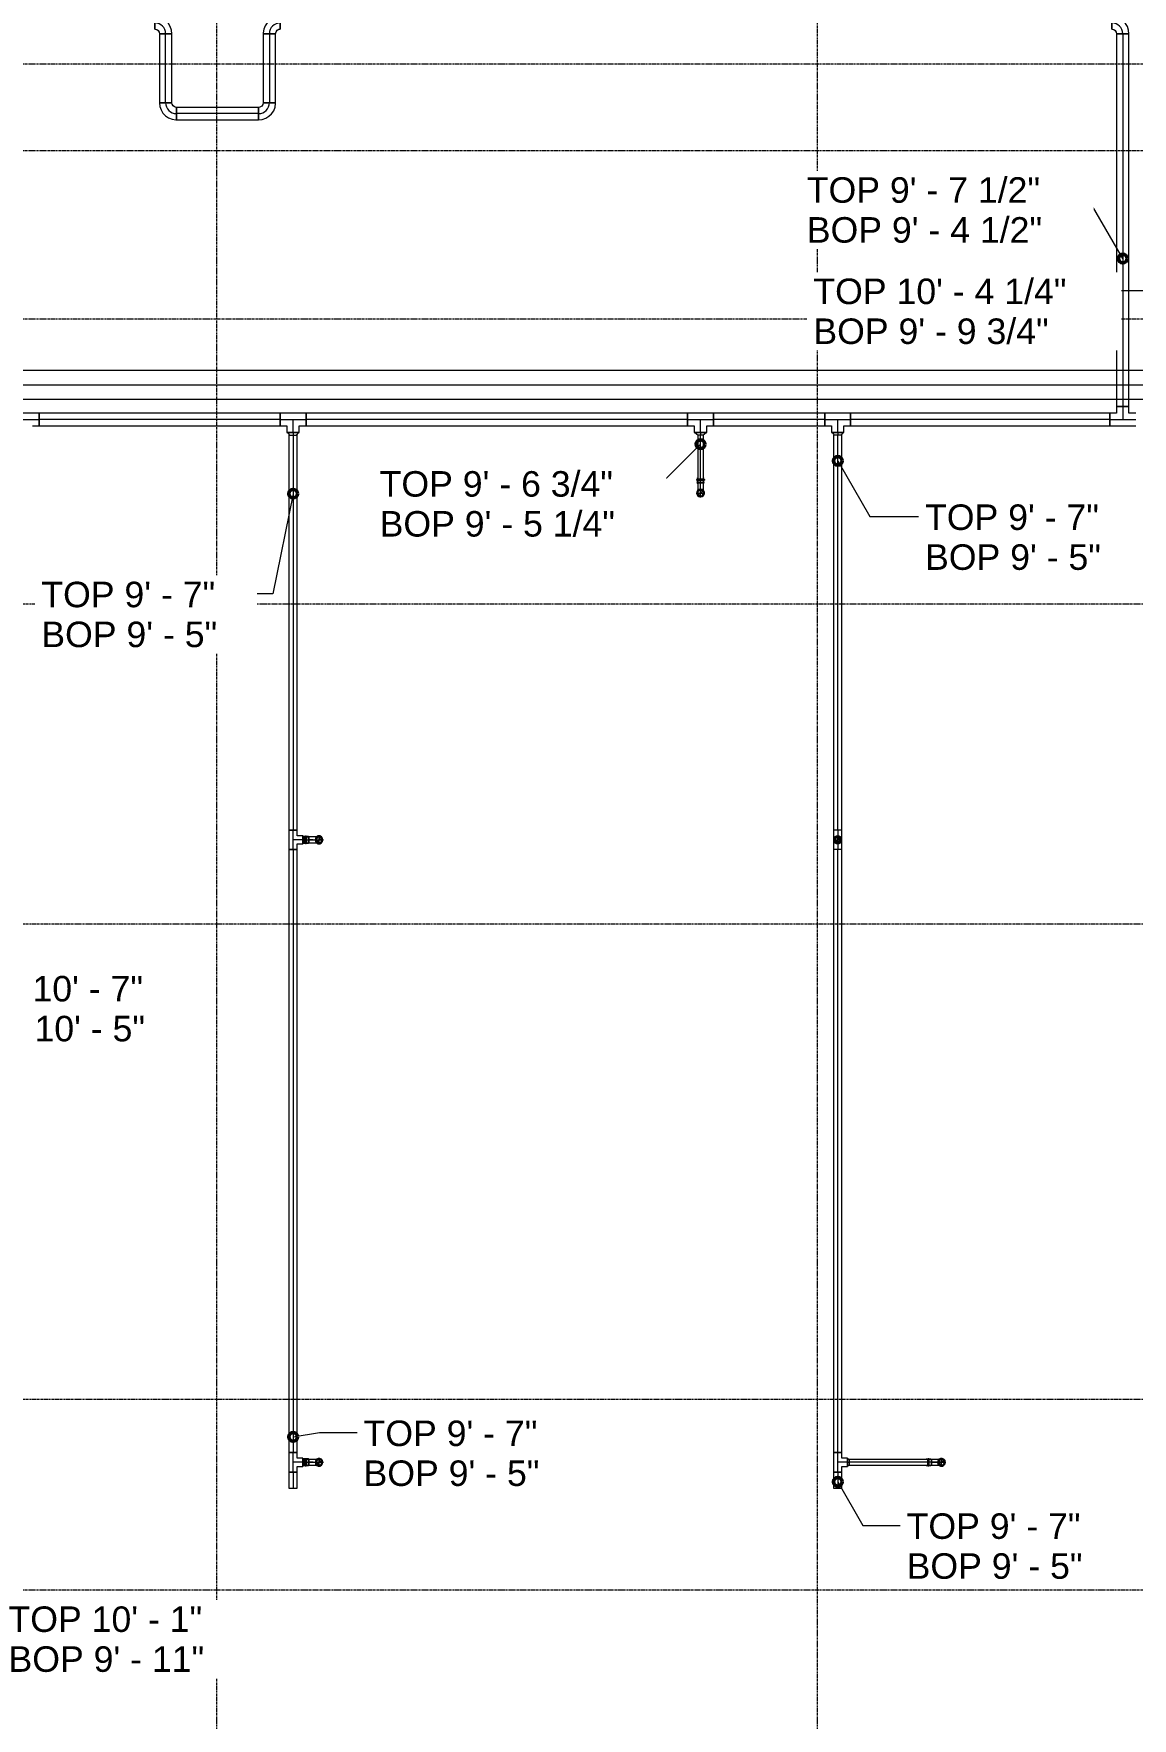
# Model space of a CAD drawing. Header units: inches. Extents: x -3679 to 241, y -496 to 1784.
# Drawn here: x -2622.3 to -2368.1, y 15.3 to 405 of the extents above; entities that cross this region are included whole.
import ezdxf

# ---------------------------------------------------------------- set-up
doc = ezdxf.new("R2010")
doc.units = ezdxf.units.IN
doc.header["$MEASUREMENT"] = 0
doc.linetypes.add('Grid Line', pattern=[0.875, 0.5, -0.125, 0.125, -0.125])
for name, color, linetype, lineweight in [('G-ANNO-DIMS', 111, 'Continuous', 9), ('P-PIPE', 3, 'Continuous', 9), ('P-PIPE-CNTR', 3, 'Continuous', 9), ('S-GRID', 1, 'Continuous', 9)]:
    doc.layers.add(name, color=color, linetype=linetype, lineweight=lineweight)
doc.styles.add('Arial_1', font='arial.ttf', dxfattribs={"height": 5.901198})

# ---------------------------------------------------------------- blocks, each defined once
blk = doc.blocks.new('Victaulic-VicPress316-Elbow 90-45deg Style P568_P571 - Standard-523083-MAIN LEVEL')
at = {"layer": 'P-PIPE'}
for p, q in [((-436.17, 302.52), (-436.17, 302.18)), ((-436.17, 301.89), (-436.17, 301.44)), ((-436.06, 302.52), (-436.06, 301.22)), ((-436.06, 301.33), (-436.06, 300.39)), ((-436.06, 301.33), (-435.41, 301.33)), ((-435.41, 301.33), (-436.06, 301.33)), ((-435.41, 302.52), (-435.41, 302.52)), ((-435.41, 302.52), (-435.41, 302.52)), ((-435.41, 302.52), (-435.41, 302.52)), ((-435.41, 302.52), (-435.41, 302.52)), ((-435.41, 302.18), (-435.41, 302.18)), ((-435.41, 302.18), (-435.41, 302.18)), ((-435.41, 301.89), (-435.41, 301.89)), ((-435.41, 301.89), (-435.41, 301.89)), ((-435.41, 301.33), (-434.75, 301.33)), ((-434.75, 301.33), (-435.41, 301.33)), ((-435.41, 300.39), (-435.41, 301.33)), ((-435.41, 301.22), (-435.41, 301.22)), ((-435.41, 301.22), (-435.41, 301.22)), ((-435.41, 299), (-435.41, 300.39)), ((-434.75, 301.22), (-434.75, 302.52)), ((-434.75, 300.39), (-434.75, 301.33)), ((-434.64, 302.18), (-434.64, 302.52)), ((-434.64, 301.44), (-434.64, 301.89)), ((-435.41, 299), (-435.41, 299))]:
    blk.add_line(p, q, dxfattribs=at)
at = {"layer": 'P-PIPE', "flags": 128}
for points in [[(-436.17, 301.89), (-436.29, 301.96), (-436.3, 302.1), (-436.19, 302.18), (-436.17, 302.18)], [(-436.17, 302.18), (-436.08, 302.18), (-435.83, 302.18), (-435.47, 302.18), (-435.41, 302.18)], [(-435.41, 302.18), (-435.77, 302.18), (-436.05, 302.18), (-436.17, 302.18), (-436.17, 302.18)], [(-436.17, 301.89), (-436.08, 301.89), (-435.83, 301.89), (-435.47, 301.89), (-435.41, 301.89)], [(-435.41, 301.89), (-435.77, 301.89), (-436.05, 301.89), (-436.17, 301.89), (-436.17, 301.89)], [(-436.06, 301.22), (-436.17, 301.41), (-436.17, 301.44)], [(-436.06, 300.39), (-436.06, 299.89), (-436.06, 299.46), (-436.06, 299.15), (-436.06, 299.01), (-436.06, 299)], [(-434.64, 302.18), (-434.73, 302.18), (-434.98, 302.18), (-435.34, 302.18), (-435.41, 302.18)], [(-435.41, 302.18), (-435.04, 302.18), (-434.76, 302.18), (-434.64, 302.18), (-434.64, 302.18)], [(-434.64, 301.89), (-434.73, 301.89), (-434.98, 301.89), (-435.34, 301.89), (-435.41, 301.89)], [(-435.41, 301.89), (-435.04, 301.89), (-434.76, 301.89), (-434.64, 301.89), (-434.64, 301.89)], [(-434.64, 301.44), (-434.73, 301.24), (-434.75, 301.22)], [(-434.75, 299), (-434.75, 299.09), (-434.75, 299.36), (-434.75, 299.76), (-434.75, 300.25), (-434.75, 300.39)], [(-434.64, 302.18), (-434.52, 302.11), (-434.51, 301.98), (-434.62, 301.89), (-434.64, 301.89)], [(-435.41, 299.91), (-435.8, 299.82), (-436.12, 299.56), (-436.3, 299.19), (-436.29, 298.78), (-436.1, 298.42), (-435.78, 298.17), (-435.41, 298.09)], [(-435.41, 299.77), (-435.77, 299.67), (-436.05, 299.42), (-436.17, 299.07), (-436.11, 298.7), (-435.88, 298.4), (-435.54, 298.25), (-435.41, 298.23)], [(-435.41, 298.09), (-435.01, 298.18), (-434.69, 298.44), (-434.51, 298.81), (-434.52, 299.22), (-434.71, 299.58), (-435.03, 299.83), (-435.41, 299.91)], [(-435.41, 298.23), (-435.04, 298.33), (-434.76, 298.58), (-434.64, 298.93), (-434.7, 299.3), (-434.93, 299.6), (-435.27, 299.75), (-435.41, 299.77)]]:
    blk.add_lwpolyline(points, dxfattribs=at)
at = {"layer": 'P-PIPE'}
for radius, start, end in [(0.767, 90, 270), (0.767, 90, 270), (0.767, 90, 270), (0.657, 90, 270), (0.657, 90, 270), (0.657, 90, 180), (0.657, 180, 270), (0.767, 270, 90), (0.767, 270, 90), (0.767, 270, 90), (0.658, 270, 90), (0.658, 270, 90), (0.658, 0, 90), (0.658, 270, 0)]:
    blk.add_arc((-435.41, 299), radius, start, end, dxfattribs=at)
blk = doc.blocks.new('Elbow - Welded - Generic - Standard-V8-MAIN LEVEL')
at = {"layer": 'P-PIPE'}
for p, q in [((-2.52, -1.44), (-2.52, 1.44)), ((-2.52, 1.44), (-2.52, -1.44)), ((1.44, 2.52), (-1.44, 2.52)), ((-1.44, 2.52), (1.44, 2.52))]:
    blk.add_line(p, q, dxfattribs=at)
at = {"layer": 'P-PIPE', "flags": 128}
for points in [[(-1.44, 2.52), (-1.53, 2.08), (-1.79, 1.72), (-2.18, 1.49), (-2.52, 1.44)], [(-2.52, -1.44), (-1.67, -1.34), (-0.85, -1.07), (-0.12, -0.62), (0.51, -0.03), (0.99, 0.68), (1.3, 1.48), (1.43, 2.33), (1.44, 2.52)]]:
    blk.add_lwpolyline(points, dxfattribs=at)
blk = doc.blocks.new('Victaulic-VicPress316-Elbow 90-45deg Style P568_P571 - Standard-V5-MAIN LEVEL')
at = {"layer": 'P-PIPE'}
for p, q in [((-559.33, 302.52), (-559.33, 302.18)), ((-559.33, 301.89), (-559.33, 301.44)), ((-559.22, 302.52), (-559.22, 301.22)), ((-559.22, 301.33), (-559.22, 300.39)), ((-558.56, 301.33), (-559.22, 301.33)), ((-559.22, 301.33), (-558.56, 301.33)), ((-558.56, 302.52), (-558.56, 302.52)), ((-558.56, 302.52), (-558.56, 302.52)), ((-558.56, 302.52), (-558.56, 302.52)), ((-558.56, 302.52), (-558.56, 302.52)), ((-558.56, 302.18), (-558.56, 302.18)), ((-558.56, 302.18), (-558.56, 302.18)), ((-558.56, 301.89), (-558.56, 301.89)), ((-558.56, 301.89), (-558.56, 301.89)), ((-557.9, 301.33), (-558.56, 301.33)), ((-558.56, 301.33), (-557.9, 301.33)), ((-558.56, 300.39), (-558.56, 301.33)), ((-558.56, 301.22), (-558.56, 301.22)), ((-558.56, 301.22), (-558.56, 301.22)), ((-558.56, 300.39), (-558.56, 299)), ((-557.9, 301.22), (-557.9, 302.52)), ((-557.9, 300.39), (-557.9, 301.33)), ((-557.79, 302.18), (-557.79, 302.52)), ((-557.79, 301.44), (-557.79, 301.89)), ((-558.56, 299), (-558.56, 299))]:
    blk.add_line(p, q, dxfattribs=at)
at = {"layer": 'P-PIPE', "flags": 128}
for points in [[(-559.33, 301.89), (-559.45, 301.96), (-559.46, 302.1), (-559.35, 302.18), (-559.33, 302.18)], [(-559.33, 302.18), (-559.23, 302.18), (-558.98, 302.18), (-558.63, 302.18), (-558.56, 302.18)], [(-558.56, 302.18), (-558.92, 302.18), (-559.2, 302.18), (-559.32, 302.18), (-559.33, 302.18)], [(-559.33, 301.89), (-559.23, 301.89), (-558.98, 301.89), (-558.63, 301.89), (-558.56, 301.89)], [(-558.56, 301.89), (-558.92, 301.89), (-559.2, 301.89), (-559.32, 301.89), (-559.33, 301.89)], [(-559.22, 301.22), (-559.33, 301.41), (-559.33, 301.44)], [(-559.22, 300.39), (-559.22, 299.89), (-559.22, 299.46), (-559.22, 299.15), (-559.22, 299.01), (-559.22, 299)], [(-557.79, 302.18), (-557.89, 302.18), (-558.14, 302.18), (-558.49, 302.18), (-558.56, 302.18)], [(-558.56, 302.18), (-558.2, 302.18), (-557.92, 302.18), (-557.8, 302.18), (-557.79, 302.18)], [(-557.79, 301.89), (-557.89, 301.89), (-558.14, 301.89), (-558.49, 301.89), (-558.56, 301.89)], [(-558.56, 301.89), (-558.2, 301.89), (-557.92, 301.89), (-557.8, 301.89), (-557.79, 301.89)], [(-557.79, 301.44), (-557.88, 301.24), (-557.9, 301.22)], [(-557.9, 299), (-557.9, 299.09), (-557.9, 299.36), (-557.9, 299.76), (-557.9, 300.25), (-557.9, 300.39)], [(-557.79, 302.18), (-557.67, 302.11), (-557.66, 301.98), (-557.77, 301.89), (-557.79, 301.89)], [(-558.56, 299.91), (-558.96, 299.82), (-559.28, 299.56), (-559.45, 299.19), (-559.45, 298.78), (-559.26, 298.42), (-558.93, 298.17), (-558.56, 298.09)], [(-558.56, 299.77), (-558.92, 299.67), (-559.2, 299.42), (-559.32, 299.07), (-559.26, 298.7), (-559.04, 298.4), (-558.69, 298.25), (-558.56, 298.23)], [(-558.56, 298.09), (-558.16, 298.18), (-557.84, 298.44), (-557.67, 298.81), (-557.67, 299.22), (-557.86, 299.58), (-558.19, 299.83), (-558.56, 299.91)], [(-558.56, 298.23), (-558.2, 298.33), (-557.92, 298.58), (-557.8, 298.93), (-557.86, 299.3), (-558.08, 299.6), (-558.43, 299.75), (-558.56, 299.77)]]:
    blk.add_lwpolyline(points, dxfattribs=at)
at = {"layer": 'P-PIPE'}
for radius, start, end in [(0.767, 90, 270), (0.767, 90, 270), (0.767, 90, 270), (0.658, 90, 270), (0.658, 90, 270), (0.658, 90, 180), (0.658, 180, 270), (0.767, 270, 90), (0.767, 270, 90), (0.767, 270, 90), (0.658, 270, 90), (0.658, 270, 90), (0.658, 0, 90), (0.658, 270, 0)]:
    blk.add_arc((-558.56, 299), radius, start, end, dxfattribs=at)
blk = doc.blocks.new('Transition - Generic - Plumbing-CW-1022941-MAIN LEVEL')
at = {"layer": 'P-PIPE'}
for radius, start, end in [(0.8125, 90, 270), (0.5625, 90, 270), (0.8125, 270, 90), (0.5625, 270, 90)]:
    blk.add_arc((-1197, 38.637308), radius, start, end, dxfattribs=at)

msp = doc.modelspace()

# ---------------------------------------------------------------- linework, layer by layer
at = {"layer": 'G-ANNO-DIMS'}
for p, q in [((-2379.57, 368.97), (-2387.86, 368.97)), ((-2370.32, 352.95), (-2379.57, 368.97)), ((-2347.3, 345.54), (-2382.26, 345.54)), ((-2468, 310), (-2477.01, 300.99)), ((-2436.26, 306.17), (-2428.83, 293.29)), ((-2477.01, 300.99), (-2486.68, 300.99)), ((-2562.26, 298.58), (-2566.91, 275.41)), ((-2428.83, 293.29), (-2417.56, 293.29)), ((-2566.91, 275.41), (-2578.63, 275.41)), ((-2562.26, 80.36), (-2556.16, 81.36)), ((-2556.16, 81.36), (-2547.46, 81.36)), ((-2436.26, 70), (-2430.42, 59.89)), ((-2430.42, 59.89), (-2421.82, 59.89))]:
    msp.add_line(p, q, dxfattribs=at)
at = {"layer": 'G-ANNO-DIMS', "lineweight": 50}
for centre in [(-2370.32, 352.95), (-2468, 310), (-2436.26, 306.17), (-2562.26, 298.58), (-2562.26, 80.36), (-2436.26, 70)]:
    msp.add_circle(centre, 1, dxfattribs=at)
at = {"layer": 'P-PIPE'}
for p, q in [((-2593.18, 404.98), (-2593.18, 389.02)), ((-2590.31, 404.98), (-2593.18, 404.98)), ((-2590.31, 389.02), (-2590.31, 404.98)), ((-2569.18, 404.98), (-2569.18, 389.02)), ((-2569.18, 404.98), (-2566.31, 404.98)), ((-2566.31, 389.02), (-2566.31, 404.98)), ((-2371.76, 404.98), (-2371.76, 318.73)), ((-2371.76, 404.98), (-2368.89, 404.98)), ((-2368.89, 318.73), (-2368.89, 404.98)), ((-2590.31, 389.02), (-2593.18, 389.02)), ((-2570.26, 387.94), (-2589.23, 387.94)), ((-2589.23, 387.94), (-2589.23, 385.06)), ((-2570.26, 387.94), (-2570.26, 385.06)), ((-2569.18, 389.02), (-2566.31, 389.02)), ((-2589.23, 385.06), (-2570.26, 385.06)), ((-2336.4, 327.06), (-2866.02, 327.06)), ((-2866.02, 320.43), (-2336.4, 320.43)), ((-2621.01, 317.18), (-2626.99, 317.18)), ((-2621.01, 314.31), (-2621.01, 317.18)), ((-2621.01, 317.18), (-2621.01, 314.31)), ((-2565.26, 317.18), (-2621.01, 317.18)), ((-2621.01, 317.18), (-2621.01, 314.31)), ((-2559.27, 317.18), (-2565.26, 317.18)), ((-2565.26, 314.31), (-2565.26, 317.18)), ((-2565.26, 317.18), (-2565.26, 314.31)), ((-2565.26, 317.18), (-2565.26, 314.31)), ((-2559.27, 314.31), (-2559.27, 317.18)), ((-2559.27, 317.18), (-2559.27, 314.31)), ((-2470.99, 317.18), (-2559.27, 317.18)), ((-2559.27, 317.18), (-2559.27, 314.31)), ((-2465.01, 317.18), (-2470.99, 317.18)), ((-2470.99, 314.31), (-2470.99, 317.18)), ((-2470.99, 317.18), (-2470.99, 314.31)), ((-2470.99, 317.18), (-2470.99, 314.31)), ((-2439.26, 317.18), (-2465.01, 317.18)), ((-2465.01, 317.18), (-2465.01, 314.31)), ((-2465.01, 314.31), (-2465.01, 317.18)), ((-2465.01, 317.18), (-2465.01, 314.31)), ((-2439.26, 317.18), (-2439.26, 314.31)), ((-2433.27, 317.18), (-2439.26, 317.18)), ((-2439.26, 314.31), (-2439.26, 317.18)), ((-2439.26, 317.18), (-2439.26, 314.31)), ((-2433.27, 314.31), (-2433.27, 317.18)), ((-2433.27, 317.18), (-2433.27, 314.31)), ((-2373.32, 317.18), (-2433.27, 317.18)), ((-2433.27, 317.18), (-2433.27, 314.31)), ((-2371.76, 317.18), (-2373.32, 317.18)), ((-2373.32, 317.18), (-2373.32, 314.31)), ((-2373.32, 314.31), (-2373.32, 317.18)), ((-2373.32, 317.18), (-2373.32, 314.31)), ((-2371.76, 318.73), (-2368.89, 318.73)), ((-2371.76, 318.73), (-2371.76, 317.18)), ((-2371.76, 318.73), (-2368.89, 318.73)), ((-2368.89, 318.73), (-2371.76, 318.73)), ((-2368.89, 317.18), (-2368.89, 318.73)), ((-2367.33, 317.18), (-2368.89, 317.18)), ((-2622.56, 314.31), (-2621.01, 314.31)), ((-2621.01, 314.31), (-2565.26, 314.31)), ((-2565.26, 314.31), (-2563.7, 314.31)), ((-2563.7, 314.31), (-2563.7, 312.75)), ((-2563.7, 312.75), (-2560.83, 312.75)), ((-2560.83, 312.75), (-2563.7, 312.75)), ((-2563.58, 312.75), (-2563.08, 312.09)), ((-2563.21, 312.09), (-2563.21, 220.74)), ((-2563.21, 312.09), (-2561.31, 312.09)), ((-2561.45, 312.09), (-2560.95, 312.75)), ((-2561.31, 220.74), (-2561.31, 312.09)), ((-2560.83, 314.31), (-2559.27, 314.31)), ((-2560.83, 312.75), (-2560.83, 314.31)), ((-2559.27, 314.31), (-2470.99, 314.31)), ((-2470.99, 314.31), (-2469.44, 314.31)), ((-2469.44, 314.31), (-2469.44, 312.75)), ((-2469.44, 312.75), (-2466.56, 312.75)), ((-2466.56, 312.75), (-2469.44, 312.75)), ((-2469.31, 312.75), (-2468.56, 312.09)), ((-2468.66, 312.09), (-2468.66, 301.05)), ((-2467.34, 312.09), (-2468.66, 312.09)), ((-2467.44, 312.09), (-2466.69, 312.75)), ((-2467.34, 301.05), (-2467.34, 312.09)), ((-2466.56, 314.31), (-2465.01, 314.31)), ((-2466.56, 312.75), (-2466.56, 314.31)), ((-2465.01, 314.31), (-2439.26, 314.31)), ((-2439.26, 314.31), (-2437.7, 314.31)), ((-2437.7, 314.31), (-2437.7, 312.75)), ((-2437.7, 312.75), (-2434.83, 312.75)), ((-2434.83, 312.75), (-2437.7, 312.75)), ((-2437.58, 312.75), (-2437.08, 312.09)), ((-2437.21, 312.09), (-2437.21, 220.74)), ((-2435.31, 312.09), (-2437.21, 312.09)), ((-2435.45, 312.09), (-2434.95, 312.75)), ((-2435.31, 220.74), (-2435.31, 312.09)), ((-2434.83, 314.31), (-2433.27, 314.31)), ((-2434.83, 312.75), (-2434.83, 314.31)), ((-2433.27, 314.31), (-2373.32, 314.31)), ((-2373.32, 314.31), (-2367.33, 314.31)), ((-2467.34, 301.05), (-2468.66, 301.05)), ((-2563.22, 220.74), (-2563.22, 216.25)), ((-2561.31, 220.74), (-2563.22, 220.74)), ((-2563.22, 220.74), (-2561.31, 220.74)), ((-2563.21, 220.74), (-2561.31, 220.74)), ((-2561.31, 219.45), (-2561.31, 220.74)), ((-2560.02, 219.45), (-2561.31, 219.45)), ((-2560.02, 217.55), (-2560.02, 219.45)), ((-2560.02, 219.45), (-2560.02, 217.55)), ((-2559.61, 219.06), (-2560.02, 219.31)), ((-2558.59, 219.15), (-2559.61, 219.15)), ((-2559.61, 217.84), (-2559.61, 219.15)), ((-2558.59, 217.84), (-2558.59, 219.15)), ((-2437.22, 220.74), (-2437.22, 216.25)), ((-2435.31, 220.74), (-2437.21, 220.74)), ((-2435.31, 216.25), (-2435.31, 220.74)), ((-2561.31, 216.25), (-2563.22, 216.25)), ((-2563.22, 216.25), (-2561.31, 216.25)), ((-2563.21, 216.25), (-2563.21, 76.74)), ((-2563.21, 216.25), (-2561.31, 216.25)), ((-2561.31, 216.25), (-2561.31, 217.55)), ((-2561.31, 217.55), (-2560.02, 217.55)), ((-2561.31, 76.74), (-2561.31, 216.25)), ((-2560.02, 217.68), (-2559.61, 217.93)), ((-2559.61, 217.84), (-2558.59, 217.84)), ((-2437.21, 216.25), (-2437.21, 76.74)), ((-2435.31, 216.25), (-2437.21, 216.25)), ((-2435.31, 76.74), (-2435.31, 216.25)), ((-2563.22, 76.74), (-2563.22, 72.25)), ((-2561.31, 76.74), (-2563.22, 76.74)), ((-2563.22, 76.74), (-2561.31, 76.74)), ((-2563.21, 76.74), (-2561.31, 76.74)), ((-2561.31, 75.45), (-2561.31, 76.74)), ((-2560.02, 75.45), (-2561.31, 75.45)), ((-2560.02, 73.55), (-2560.02, 75.45)), ((-2560.02, 75.45), (-2560.02, 73.55)), ((-2559.61, 75.06), (-2560.02, 75.31)), ((-2558.59, 75.15), (-2559.61, 75.15)), ((-2559.61, 73.84), (-2559.61, 75.15)), ((-2558.59, 73.84), (-2558.59, 75.15)), ((-2437.22, 76.74), (-2437.22, 72.25)), ((-2435.31, 76.74), (-2437.22, 76.74)), ((-2437.22, 76.74), (-2435.31, 76.74)), ((-2435.31, 76.74), (-2437.21, 76.74)), ((-2435.31, 75.45), (-2435.31, 76.74)), ((-2434.02, 75.45), (-2435.31, 75.45)), ((-2434.02, 73.55), (-2434.02, 75.45)), ((-2434.02, 75.45), (-2434.02, 73.55)), ((-2433.61, 75.06), (-2434.02, 75.31)), ((-2414.59, 75.15), (-2433.61, 75.15)), ((-2433.61, 75.15), (-2433.61, 73.84)), ((-2414.59, 75.15), (-2414.59, 73.84)), ((-2561.31, 72.25), (-2563.22, 72.25)), ((-2563.22, 72.25), (-2561.31, 72.25)), ((-2563.21, 72.25), (-2563.21, 68.5)), ((-2563.21, 72.25), (-2561.31, 72.25)), ((-2561.31, 72.25), (-2561.31, 73.55)), ((-2561.31, 73.55), (-2560.02, 73.55)), ((-2561.31, 68.5), (-2561.31, 72.25)), ((-2560.02, 73.68), (-2559.61, 73.93)), ((-2559.61, 73.84), (-2558.59, 73.84)), ((-2435.31, 72.25), (-2437.22, 72.25)), ((-2437.22, 72.25), (-2435.31, 72.25)), ((-2437.21, 72.25), (-2437.21, 68.5)), ((-2437.21, 72.25), (-2435.31, 72.25)), ((-2435.31, 72.25), (-2435.31, 73.55)), ((-2435.31, 73.55), (-2434.02, 73.55)), ((-2435.31, 68.5), (-2435.31, 72.25)), ((-2434.02, 73.68), (-2433.61, 73.93)), ((-2433.61, 73.84), (-2414.59, 73.84)), ((-2563.21, 68.5), (-2561.31, 68.5)), ((-2437.21, 68.5), (-2435.31, 68.5))]:
    msp.add_line(p, q, dxfattribs=at)
for centre, radius, start, end in [((-2468, 298.72), 0.657, 0, 180), ((-2468, 298.72), 0.657, 180, 0), ((-2468, 298.39), 0.329, 90, 270), ((-2468, 299.05), 0.329, 270, 90), ((-2556.26, 218.5), 0.657, 0, 180), ((-2556.26, 218.5), 0.657, 180, 0), ((-2556.26, 218.17), 0.329, 90, 270), ((-2556.26, 218.83), 0.329, 270, 90), ((-2436.26, 218.5), 0.951, 90, 270), ((-2436.26, 218.5), 0.657, 0, 180), ((-2436.26, 218.5), 0.657, 180, 0), ((-2436.26, 218.17), 0.329, 90, 270), ((-2436.26, 218.5), 0.951, 270, 90), ((-2436.26, 218.83), 0.329, 270, 90), ((-2556.26, 74.5), 0.657, 0, 180), ((-2556.26, 74.5), 0.657, 180, 0), ((-2556.26, 74.17), 0.329, 90, 270), ((-2556.26, 74.83), 0.329, 270, 90), ((-2412.26, 74.5), 0.657, 0, 180), ((-2412.26, 74.5), 0.657, 180, 0), ((-2412.26, 74.17), 0.329, 90, 270), ((-2412.26, 74.83), 0.329, 270, 90)]:
    msp.add_arc(centre, radius, start, end, dxfattribs=at)
at = {"layer": 'P-PIPE-CNTR'}
for p, q in [((-2591.74, 389.02), (-2591.74, 404.98)), ((-2591.74, 389.02), (-2591.74, 404.98)), ((-2567.74, 404.98), (-2567.74, 389.02)), ((-2567.74, 404.98), (-2567.74, 389.02)), ((-2370.32, 404.98), (-2370.32, 318.73)), ((-2370.32, 404.98), (-2370.32, 318.73)), ((-2570.26, 386.5), (-2589.23, 386.5)), ((-2570.26, 386.5), (-2589.23, 386.5)), ((-2866.02, 323.74), (-2336.4, 323.74)), ((-2866.02, 323.74), (-2336.4, 323.74)), ((-2626.99, 315.74), (-2621.01, 315.74)), ((-2565.26, 315.74), (-2621.01, 315.74)), ((-2565.26, 315.74), (-2621.01, 315.74)), ((-2565.26, 315.74), (-2559.27, 315.74)), ((-2562.26, 312.75), (-2562.26, 315.74)), ((-2470.99, 315.74), (-2559.27, 315.74)), ((-2470.99, 315.74), (-2559.27, 315.74)), ((-2470.99, 315.74), (-2465.01, 315.74)), ((-2468, 312.75), (-2468, 315.74)), ((-2439.26, 315.74), (-2465.01, 315.74)), ((-2439.26, 315.74), (-2465.01, 315.74)), ((-2439.26, 315.74), (-2433.27, 315.74)), ((-2436.26, 312.75), (-2436.26, 315.74)), ((-2373.32, 315.74), (-2433.27, 315.74)), ((-2373.32, 315.74), (-2433.27, 315.74)), ((-2373.32, 315.74), (-2367.33, 315.74)), ((-2370.32, 318.73), (-2370.32, 315.74)), ((-2562.26, 312.75), (-2562.26, 312.09)), ((-2562.26, 312.09), (-2562.26, 220.74)), ((-2562.26, 312.09), (-2562.26, 220.74)), ((-2468, 312.75), (-2468, 312.09)), ((-2468, 301.05), (-2468, 312.09)), ((-2468, 301.05), (-2468, 312.09)), ((-2436.26, 312.75), (-2436.26, 312.09)), ((-2436.26, 220.74), (-2436.26, 312.09)), ((-2436.26, 220.74), (-2436.26, 312.09)), ((-2468, 300.11), (-2468, 302.24)), ((-2468, 300.11), (-2468, 301.05)), ((-2468, 298.72), (-2468, 300.11)), ((-2469, 298.72), (-2467, 298.72)), ((-2468, 297.72), (-2468, 299.72)), ((-2562.26, 216.25), (-2562.26, 220.74)), ((-2560.02, 218.5), (-2562.26, 218.5)), ((-2560.02, 218.5), (-2559.61, 218.5)), ((-2559.61, 218.5), (-2558.59, 218.5)), ((-2559.61, 218.5), (-2558.59, 218.5)), ((-2558.59, 218.5), (-2557.66, 218.5)), ((-2557.66, 218.5), (-2556.26, 218.5)), ((-2557.26, 218.5), (-2555.26, 218.5)), ((-2556.26, 217.5), (-2556.26, 219.5)), ((-2437.26, 218.5), (-2435.26, 218.5)), ((-2436.26, 220.74), (-2436.26, 216.25)), ((-2436.26, 217.5), (-2436.26, 219.5)), ((-2562.26, 216.25), (-2562.26, 76.74)), ((-2562.26, 216.25), (-2562.26, 76.74)), ((-2436.26, 76.74), (-2436.26, 216.25)), ((-2436.26, 76.74), (-2436.26, 216.25)), ((-2562.26, 72.25), (-2562.26, 76.74)), ((-2560.02, 74.5), (-2562.26, 74.5)), ((-2560.02, 74.5), (-2559.61, 74.5)), ((-2559.61, 74.5), (-2558.59, 74.5)), ((-2559.61, 74.5), (-2558.59, 74.5)), ((-2558.59, 74.5), (-2557.66, 74.5)), ((-2557.66, 74.5), (-2556.26, 74.5)), ((-2557.26, 74.5), (-2555.26, 74.5)), ((-2556.26, 73.5), (-2556.26, 75.5)), ((-2436.26, 72.25), (-2436.26, 76.74)), ((-2434.02, 74.5), (-2436.26, 74.5)), ((-2434.02, 74.5), (-2433.61, 74.5)), ((-2414.59, 74.5), (-2433.61, 74.5)), ((-2414.59, 74.5), (-2433.61, 74.5)), ((-2413.66, 74.5), (-2415.78, 74.5)), ((-2413.66, 74.5), (-2414.59, 74.5)), ((-2412.26, 74.5), (-2413.66, 74.5)), ((-2413.26, 74.5), (-2411.26, 74.5)), ((-2412.26, 73.5), (-2412.26, 75.5)), ((-2562.26, 72.25), (-2562.26, 68.5)), ((-2562.26, 72.25), (-2562.26, 68.5)), ((-2436.26, 72.25), (-2436.26, 68.5)), ((-2436.26, 72.25), (-2436.26, 68.5))]:
    msp.add_line(p, q, dxfattribs=at)
for centre, start, end in [((-2594.26, 404.98), 0, 90), ((-2565.23, 404.98), 90, 180), ((-2372.84, 404.98), 0, 90), ((-2589.23, 389.02), 180, 270), ((-2570.26, 389.02), 270, 0)]:
    msp.add_arc(centre, 2.52, start, end, dxfattribs=at)
at = {"layer": 'S-GRID', "linetype": 'Grid Line'}
for p, q in [((-2580, 1771.74), (-2580, -484.26)), ((-2441, 1771.74), (-2441, -484.26)), ((-3666.39, 398), (228, 398)), ((-3666.39, 378), (228, 378)), ((-3666.39, 339), (226, 339)), ((228, 273), (-3666.39, 273)), ((228, 199), (-3666.39, 199)), ((228, 89), (-3666.39, 89)), ((-3666.39, 45), (228, 45))]:
    msp.add_line(p, q, dxfattribs=at)

# ---------------------------------------------------------------- block references
at = {"layer": 'P-PIPE'}
for name, p, rotation in [('Elbow - Welded - Generic - Standard-V8-MAIN LEVEL', (-2591.74, 407.5), 90), ('Elbow - Welded - Generic - Standard-V8-MAIN LEVEL', (-2567.74, 407.5), 180), ('Elbow - Welded - Generic - Standard-V8-MAIN LEVEL', (-2370.32, 407.5), 90), ('Elbow - Welded - Generic - Standard-V8-MAIN LEVEL', (-2591.74, 386.5), 270), ('Victaulic-VicPress316-Elbow 90-45deg Style P568_P571 - Standard-V5-MAIN LEVEL', (-2257.26, 777.06), 90), ('Victaulic-VicPress316-Elbow 90-45deg Style P568_P571 - Standard-V5-MAIN LEVEL', (-2257.26, 633.06), 90), ('Victaulic-VicPress316-Elbow 90-45deg Style P568_P571 - Standard-523083-MAIN LEVEL', (-2113.26, 509.9), 90)]:
    msp.add_blockref(name, p, dxfattribs=dict(at, rotation=rotation))
for name, p in [('Elbow - Welded - Generic - Standard-V8-MAIN LEVEL', (-2567.74, 386.5)), ('Victaulic-VicPress316-Elbow 90-45deg Style P568_P571 - Standard-523083-MAIN LEVEL', (-2032.59, -0.28))]:
    msp.add_blockref(name, p, dxfattribs=at)
at = {"layer": 'P-PIPE', "extrusion": (0, 0, -1), "rotation": 270}
msp.add_blockref('Transition - Generic - Plumbing-CW-1022941-MAIN LEVEL', (2397.63, -978.5), dxfattribs=at)

# ---------------------------------------------------------------- texts
at = {"layer": 'G-ANNO-DIMS', "insert": (-2641.79, 187.02), "char_height": 5.9012, "width": 53.928, "attachment_point": 1, "line_spacing_factor": 0.938532, "style": 'Arial_1', "bg_fill": 3, "box_fill_scale": 1.25, "bg_fill_color": 0, "bg_fill_transparency": 0}
msp.add_mtext('TOP 10\' - 7"\\PBOP 10\' - 5"', dxfattribs=at)

# ---------------------------------------------------------------- next in the draw order: texts
at = {"layer": 'G-ANNO-DIMS', "char_height": 5.9012, "attachment_point": 1, "line_spacing_factor": 0.938532, "style": 'Arial_1', "bg_fill": 3, "box_fill_scale": 1.25, "bg_fill_color": 0, "bg_fill_transparency": 0}
for s, insert, width in [('TOP 9\' - 7 1/2"\\PBOP 9\' - 4 1/2"', (-2443.42, 371.78), 64.872), ('TOP 10\' - 4 1/4"\\PBOP 9\' - 9 3/4"', (-2441.9, 348.34), 69.768), ('TOP 9\' - 6 3/4"\\PBOP 9\' - 5 1/4"', (-2542.24, 303.79), 64.872), ('TOP 9\' - 7"\\PBOP 9\' - 5"', (-2416.06, 296.09), 48.456), ('TOP 9\' - 7"\\PBOP 9\' - 5"', (-2620.51, 278.21), 48.456), ('TOP 9\' - 7"\\PBOP 9\' - 5"', (-2545.96, 84.16), 48.456), ('TOP 9\' - 7"\\PBOP 9\' - 5"', (-2420.32, 62.69), 48.456), ('TOP 10\' - 1"\\PBOP 9\' - 11"', (-2628.1, 41.16), 53.928)]:
    msp.add_mtext(s, dxfattribs=dict(at, insert=insert, width=width))

doc.saveas('drawing.dxf')
